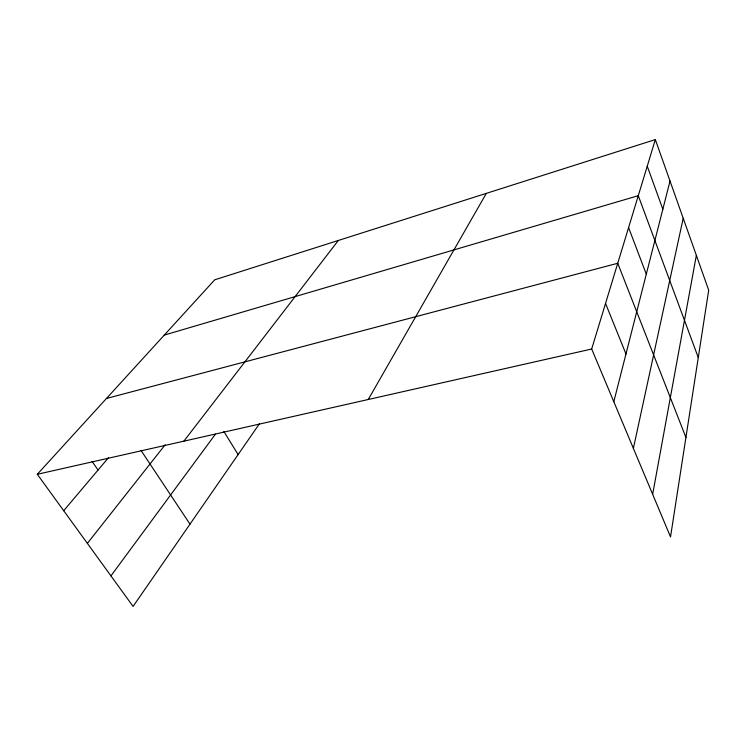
<?xml version="1.0" encoding="UTF-8"?>
<svg xmlns="http://www.w3.org/2000/svg" width="746" height="746" viewBox="0 0 746 746"><rect width="100%" height="100%" fill="white"/><g stroke="black" fill="none" stroke-linecap="round" stroke-linejoin="round"><path stroke-width="1.12" d="M652.657 494.3L696.354 255.337M633.382 448.383L683.205 218.242M613.809 401.721L670.02 181.036M655.333 139.577L708.7 290.175L670.533 536.915L591.69 349.007L655.333 139.577L214.727 279.806L37.3 474.288L133.077 606.423L259.459 423.719M368.254 399.502L486.327 193.363M110.949 575.893L215.398 434.209M183.852 441.175L338.32 240.473M87.375 543.368L165.174 444.765M63.699 510.712L108.506 457.68M164.297 335.085L638.278 195.694L698.275 357.558M106.473 398.467L617.744 263.263L685.919 437.445M37.3 474.288L591.69 349.007M92.084 461.429L98.062 470.045M140.994 450.407L189.997 524.13M223.875 431.533L238.114 454.575M605.538 303.435L625.969 353.968M628.589 227.586L646.297 274.164M647.248 166.181L662.84 209.253"/></g></svg>
